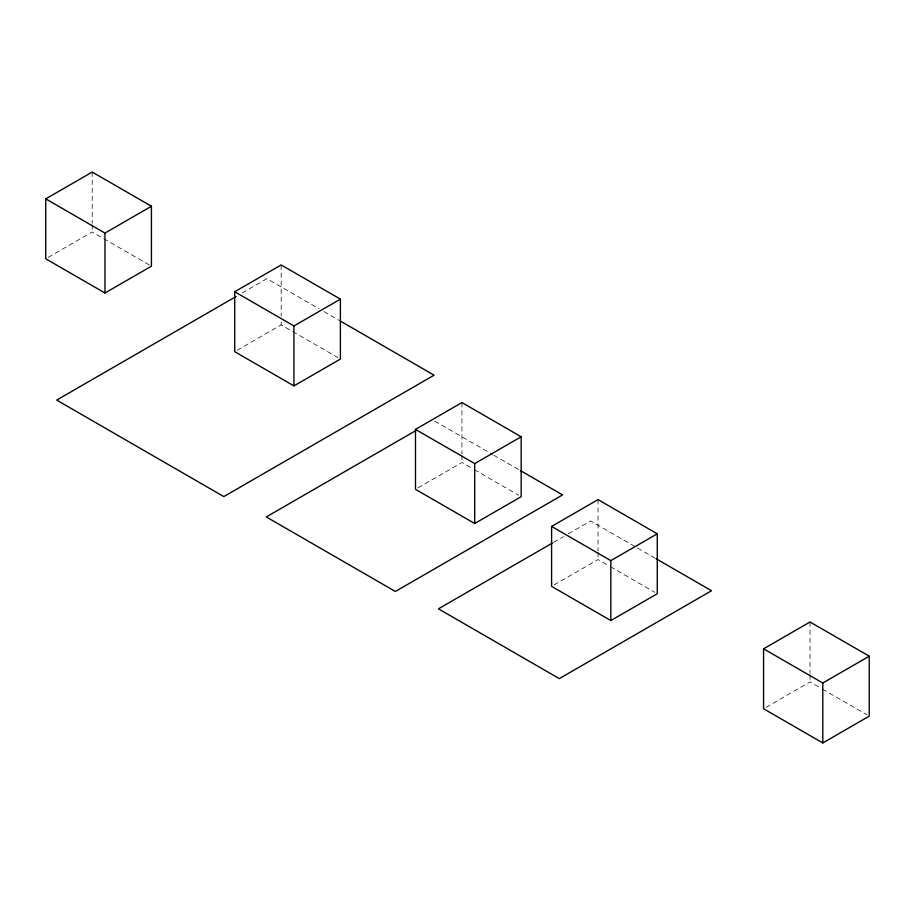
<?xml version="1.0" encoding="UTF-8"?>
<svg xmlns="http://www.w3.org/2000/svg" width="915" height="915" viewBox="0 0 915 915"><rect width="100%" height="100%" fill="white"/><g stroke="black" fill="none" stroke-linecap="round" stroke-linejoin="round"><path stroke-width="0.69" stroke-dasharray="4.58 3.43" d="M48.198 257.389L92.198 231.987L150.197 265.464M242.223 292.972L266.963 278.686L318.958 308.71M237.157 350.285L281.168 324.871L337.921 357.639M417.926 487.901L461.938 462.498L473.032 468.915M553.529 542.389L563.434 536.67M568.387 533.811L590.655 520.955L636.291 547.296M554.033 584.948L598.044 559.545L609.15 565.95M766.015 707.341L810.027 681.927L821.132 688.343M323.91 311.569L338.767 320.147M434.739 421.106L492.522 454.469M493.745 455.178L519.56 470.081M637.526 548.016L654.785 557.978M474.267 469.624L518.691 495.267M610.385 566.671L654.797 592.314M822.368 689.052L866.78 714.695M810.027 622.006L810.027 673.371M810.027 674.801L810.027 681.927M598.044 499.613L598.044 550.979M598.044 552.408L598.044 559.545M461.938 402.566L461.938 453.943M461.938 455.361L461.938 462.498M281.168 264.938L281.168 316.316M281.168 322.023L281.168 324.871M92.198 172.054L92.198 223.432M92.198 224.85L92.198 231.987"/><path stroke-width="1.37" d="M45.75 198.875L92.198 172.054L151.433 206.252L151.433 266.185L104.973 292.994L45.75 258.808L45.75 198.875L104.973 233.073L151.433 206.252M234.72 291.759L281.168 264.938L340.391 299.136L340.391 359.069L293.944 385.89L234.72 351.692L234.72 291.759L293.944 325.957L340.391 299.136M236.036 296.54L56.673 400.095L223.809 496.582L434.099 375.184L340.003 320.856M415.479 429.387L461.938 402.566L521.161 436.764L521.161 496.696L474.702 523.506L415.479 489.319L415.479 429.387L474.702 463.585L521.161 436.764M416.291 430.336L266.288 516.941L395.372 591.467L562.588 494.924L520.795 470.79M551.596 526.434L598.044 499.613L657.267 533.811L657.267 593.744L610.82 620.553L551.596 586.366L551.596 526.434L610.82 560.632L657.267 533.811M552.294 543.098L438.445 608.841L559.305 678.621L711.527 590.735L656.021 558.688M763.568 648.815L810.027 622.006L869.25 656.192L869.25 716.125L822.802 742.946L763.568 708.748L763.568 648.815L822.802 683.013L869.25 656.192M822.802 683.013L822.802 742.946M610.82 560.632L610.82 620.553M474.702 463.585L474.702 523.506M293.944 325.957L293.944 385.89M104.973 233.073L104.973 292.994"/></g></svg>
